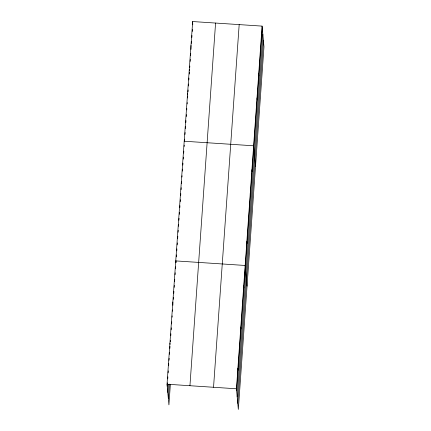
<?xml version="1.0" encoding="UTF-8"?>
<svg xmlns="http://www.w3.org/2000/svg" width="431" height="431" viewBox="0 0 431 431"><rect width="100%" height="100%" fill="white"/><g stroke="black" fill="none" stroke-linecap="round" stroke-linejoin="round"><path stroke-width="0.65" d="M170.364 384.339L168.914 404.892L167.029 384.215L192.668 21.55L262.086 26.108L263.971 46.785L238.332 409.45L236.452 388.778L262.086 26.108M167.206 386.149L167.438 382.83M167.724 378.854L167.864 376.866M168.144 372.89L168.284 370.897M168.753 364.27L168.661 365.596L168.483 363.662M169.033 360.294L169.173 358.301M169.458 354.325L169.599 352.337M169.879 348.361L170.019 346.373M170.347 341.729L170.439 340.404M170.768 335.765L170.908 333.777M171.188 329.796L171.328 327.808M171.613 323.832L171.754 321.844M172.082 317.2L172.174 315.875M172.502 311.236L172.594 309.911M172.923 305.267L172.842 302.012M173.348 299.303L173.488 297.315M173.768 293.333L173.909 291.345M174.189 287.369L174.329 285.381M174.609 281.405L174.749 279.412M175.078 274.773L175.218 272.785M175.503 268.809L175.643 266.816M176.063 260.847L175.923 262.84L175.746 260.911L245.169 265.469L247.049 286.146M176.344 256.854L176.489 254.861M176.769 250.874L176.909 248.876M177.195 244.889L177.335 242.895M177.664 238.241L177.804 236.247M178.084 232.255L178.224 230.262M178.509 226.27L178.649 224.276M178.93 220.289L179.07 218.291M179.355 214.304L179.495 212.311M179.824 207.656L179.964 205.662M180.25 201.67L180.39 199.677M180.67 195.685L180.81 193.691M181.095 189.705L181.235 187.706M181.516 183.719L181.656 181.726M181.984 177.071L182.081 175.74M182.41 171.085L182.55 169.092M182.83 165.1L182.976 163.107M183.256 159.12L183.396 157.121M183.676 153.134L183.821 151.141M184.15 146.486L184.242 145.155M184.57 140.501L184.667 139.17M184.996 134.515L185.136 132.522M185.416 128.535L185.556 126.536M185.842 122.549L185.982 120.556M186.262 116.564L186.402 114.571M186.736 109.916L186.828 108.585M187.156 103.93L187.253 102.605M187.582 97.95L187.722 95.951M188.002 91.965L188.142 89.971M188.428 85.979L188.568 83.986M188.848 79.999L188.988 78M189.274 74.013L189.414 72.02M189.742 67.365L189.834 66.035M190.163 61.38L190.308 59.386M190.588 55.394L190.728 53.401M191.008 49.414L190.976 45.487M191.434 43.429L191.574 41.435M191.854 37.443L192 35.45M192.28 31.458L192.42 29.464M192.749 24.809L192.668 21.55M167.767 392.334L168.332 384.377M168.349 398.702L169.378 384.118M189.942 385.718L215.575 23.053M213.544 387.27L239.178 24.605M236.624 390.707L262.263 28.042M237.19 396.892L262.829 34.227M237.767 403.265L263.406 40.6M184.209 141.228L253.627 145.791L255.508 166.463M167.029 384.215L236.452 388.778M260.394 50.044L260.572 51.979M258.702 73.981L258.88 75.915M257.011 97.918L257.188 99.852M255.319 121.854L255.497 123.783M251.936 169.728L252.113 171.657M250.244 193.664L250.422 195.593M248.552 217.596L248.725 219.53M246.861 241.532L247.033 243.467M243.714 286.022L243.892 287.951M242.26 306.57L242.437 308.504M240.81 327.124L240.983 329.052M239.356 347.672L239.534 349.606M237.901 368.225L238.079 370.154M189.284 69.423L189.403 70.711M187.593 93.36L187.711 94.648M177.437 236.975L177.556 238.262M171.387 322.56L171.506 323.848M169.938 343.114L170.051 344.401"/></g></svg>
